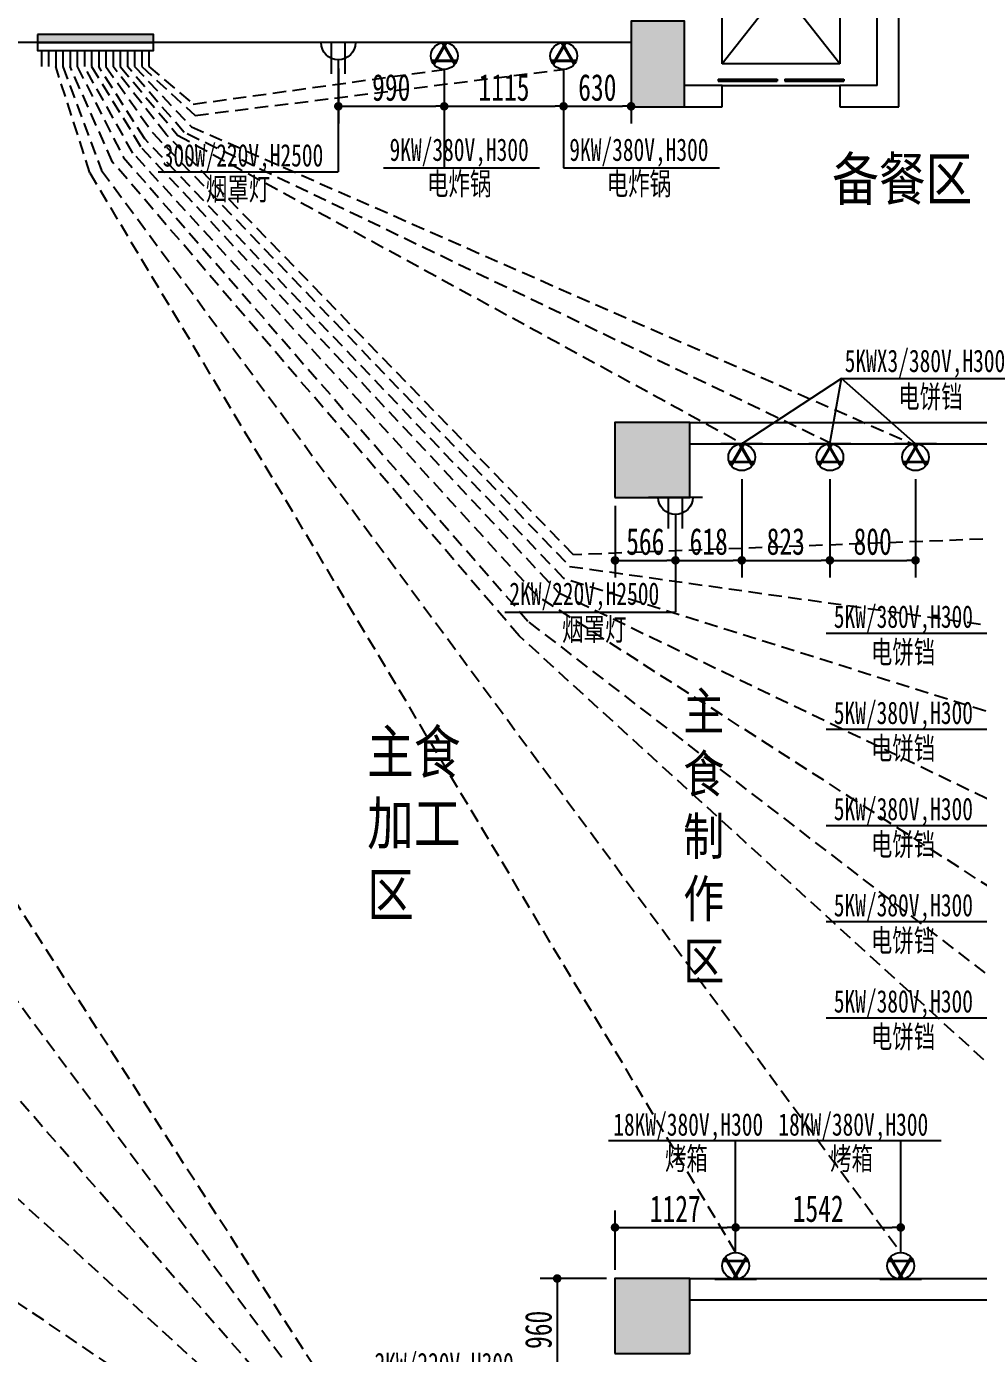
# Model space of a CAD drawing. Header units: inches. Extents: x -584 to 1446124, y -108140 to 99637.
# Drawn here: x 1122378 to 1131269, y 70149 to 82549 of the extents above; entities that cross this region are included whole.
import ezdxf

# ---------------------------------------------------------------- set-up
doc = ezdxf.new("R2010")
doc.units = ezdxf.units.IN
doc.header["$MEASUREMENT"] = 0
doc.linetypes.add('HIDDEN', pattern=[0.375, 0.25, -0.125])
for name, color, linetype in [('COLUMN', 6, 'Continuous'), ('EVTR', 2, 'Continuous'), ('ROOM_NAME', 7, 'Continuous'), ('WALL', 7, 'Continuous'), ('WINDOW', 3, 'Continuous'), ('供排水', 4, 'Continuous'), ('厨房设备', 7, 'Continuous'), ('电位', 1, 'Continuous')]:
    doc.layers.add(name, color=color, linetype=linetype)
doc.styles.get("Standard").update_dxf_attribs({"font": '', "width": 0.7, "height": 250})
doc.styles.add('STYLE4', font='', dxfattribs={"width": 0.7, "height": 180})
doc.styles.add('宋体', font='', dxfattribs={"width": 0.8})
doc.styles.get('Standard').set_extended_font_data('NSimSun')
doc.styles.get('STYLE4').set_extended_font_data('NSimSun')
doc.styles.get('宋体').set_extended_font_data('NSimSun')
doc.dimstyles.new('电路', dxfattribs={"dimscale": 80, "dimtxt": 2.5, "dimasz": 1, "dimexe": 2, "dimexo": 1, "dimtad": 1, "dimdec": 0, "dimtxsty": 'Standard', "dimblk": 'DOT', "dimcen": 1, "dimclrd": 6, "dimclre": 6, "dimclrt": 6, "dimadec": 0, "dimazin": 0, "dimtfac": 1, "dimtdec": 0, "dimtmove": 0, "dimatfit": 3, "dimfxl": 0, "dimarcsym": 0})

# ---------------------------------------------------------------- blocks, each defined once
blk = doc.blocks.new('_FZH')
at = {"layer": 'WALL'}
blk.add_lwpolyline([(-0.5, -0.5), (0.5, -0.5), (0.5, 0.5), (-0.5, 0.5)], close=True, dxfattribs=at)
blk.add_solid([(-0.5, -0.5), (0.5, -0.5), (-0.5, 0.5), (0.5, 0.5)], dxfattribs=at)
blk = doc.blocks.new('$DORLIB2D$00000127')
at = {"color": 0}
for points in [[(-0.533, 0.795), (-0.533, 0.69)], [(-0.033, 0.795), (-0.533, 0.795)], [(-0.033, 0.795), (-0.033, 0.69)], [(0.533, 0.795), (0.033, 0.795)], [(0.033, 0.795), (0.033, 0.69)], [(0.533, 0.795), (0.533, 0.69)], [(-0.033, 0.69), (-0.533, 0.69)], [(0.533, 0.69), (0.033, 0.69)], [(0.5, 0.5), (-0.5, 0.5)]]:
    blk.add_lwpolyline(points, dxfattribs=at)
blk = doc.blocks.new('A$C14B745F9')
at = {"layer": '电位'}
for p, q in [((0, 503), (0, 0)), ((1, 233), (257, 381)), ((3, 222), (266, 374)), ((215, 404), (215, 99)), ((226, 399), (226, 104)), ((257, 122), (1, 270)), ((266, 129), (3, 281))]:
    blk.add_line(p, q, dxfattribs=at)
blk.add_circle((161, 252), 161, dxfattribs=at)
blk = doc.blocks.new('A$C45DF5A34')
at = {"layer": '电位', "color": 4, "rotation": 90}
blk.add_blockref('A$C14B745F9', (503, 0), dxfattribs=at)
blk = doc.blocks.new('A$C719F3E81')
at = {"layer": '电位', "color": 4, "rotation": 180}
blk.add_blockref('A$C45DF5A34', (503, 323), dxfattribs=at)
blk = doc.blocks.new('A$C2F906CB9')
at = {"layer": '电位', "color": 1, "ltscale": 400}
blk.add_blockref('A$C719F3E81', (0, 0), dxfattribs=at)
blk = doc.blocks.new('A$C6BFE34A6')
at = {"layer": '电位', "xscale": 0.777089783281734, "yscale": 0.777089783281734, "zscale": 0.777089783281734}
blk.add_blockref('A$C2F906CB9', (0, 0), dxfattribs=at)
blk = doc.blocks.new('A$C67150746')
at = {"layer": '供排水', "color": 1, "rotation": 270}
blk.add_blockref('A$C6BFE34A6', (0, 391), dxfattribs=at)
blk = doc.blocks.new('A$C51460DDB')
at = {"layer": '电位', "linetype": 'ByBlock', "xscale": -1}
blk.add_blockref('A$C67150746', (251, 0), dxfattribs=at)
blk = doc.blocks.new('A$C75EF68A1')
at = {"layer": 'WALL', "color": 5, "rotation": 180}
blk.add_blockref('A$C51460DDB', (251, 391), dxfattribs=at)
blk = doc.blocks.new('A$C776A0E82')
at = {"layer": '电位', "color": 6}
blk.add_blockref('A$C75EF68A1', (0, 0), dxfattribs=at)
blk = doc.blocks.new('A$C12B31555')
at = {"layer": '电位', "color": 6, "rotation": 270}
blk.add_blockref('A$C776A0E82', (0, 251), dxfattribs=at)
blk = doc.blocks.new('A$C380528E4')
at = {"layer": '电位', "color": 6, "rotation": 180}
blk.add_blockref('A$C12B31555', (391, 251), dxfattribs=at)
blk = doc.blocks.new('A$C383973DD')
at = {"layer": '电位'}
for p, q in [((0, 0), (0, 503)), ((292, 316), (0, 316)), ((292, 187), (0, 187))]:
    blk.add_line(p, q, dxfattribs=at)
blk.add_arc((0, 252), 161, 270, 90, dxfattribs=at)
blk = doc.blocks.new('A$C7F97516A')
at = {"layer": '电位', "color": 4, "xscale": -1}
blk.add_blockref('A$C383973DD', (292, 0), dxfattribs=at)
blk = doc.blocks.new('A$C624B2101')
at = {"rotation": 180}
blk.add_blockref('A$C7F97516A', (292, 503), dxfattribs=at)
blk = doc.blocks.new('A$C76033D9E')
at = {"layer": '电位', "rotation": 180}
blk.add_blockref('A$C624B2101', (292, 503), dxfattribs=at)
blk = doc.blocks.new('A$C748C3124')
at = {"layer": '电位', "rotation": 90}
blk.add_blockref('A$C76033D9E', (503, 0), dxfattribs=at)
blk = doc.blocks.new('A$C42B0259F')
at = {"layer": '电位', "ltscale": 5, "xscale": -1, "rotation": 180}
blk.add_blockref('A$C748C3124', (0, 292), dxfattribs=at)
blk = doc.blocks.new('A$C46FF7360')
at = {"layer": '供排水', "color": 1, "rotation": 270}
blk.add_blockref('A$C42B0259F', (0, 503), dxfattribs=at)
blk = doc.blocks.new('A$C2916719F')
at = {"layer": '电位', "linetype": 'ByBlock', "rotation": 180}
blk.add_blockref('A$C46FF7360', (292, 503), dxfattribs=at)
blk = doc.blocks.new('A$C03132E9D')
at = {"layer": '电位', "linetype": 'ByBlock', "rotation": 270}
blk.add_blockref('A$C2916719F', (0, 292), dxfattribs=at)
blk = doc.blocks.new('A$C6B0667CD')
at = {"layer": '电位', "rotation": 89.99999999999999}
blk.add_blockref('A$C03132E9D', (292, 0), dxfattribs=at)
blk = doc.blocks.new('A$C1DA46B52')
at = {"layer": '电位', "xscale": -1, "rotation": 180}
blk.add_blockref('A$C6B0667CD', (0, 503), dxfattribs=at)
blk = doc.blocks.new('A$C30686D04')
at = {"layer": 'WALL', "color": 5, "rotation": 90}
blk.add_blockref('A$C1DA46B52', (503, 0), dxfattribs=at)
blk = doc.blocks.new('A$C10C2449B')
at = {"layer": 'WALL', "color": 5, "rotation": 90}
blk.add_blockref('A$C30686D04', (292, 0), dxfattribs=at)
blk = doc.blocks.new('A$C50093F6F')
at = {"layer": '电位', "rotation": 270}
blk.add_blockref('A$C10C2449B', (0, 292), dxfattribs=at)
blk = doc.blocks.new('A$C5F826928')
at = {"layer": '电位', "rotation": 270}
blk.add_blockref('A$C50093F6F', (0, 503), dxfattribs=at)
blk = doc.blocks.new('_DOT')
at = {"color": 0, "linetype": 'ByBlock'}
blk.add_line((-0.5, 0), (-1, 0), dxfattribs=at)
at = {"color": 0, "linetype": 'ByBlock', "const_width": 0.5}
blk.add_lwpolyline([(-0.25, 0, 1), (0.25, 0, 1)], format="xyb", close=True, dxfattribs=at)
blk = doc.blocks.new('*D338')
at = {"layer": 'Defpoints', "color": 0, "transparency": 16777216}
for p in [(1127874, 70849), (1127334, 69889), (1127590, 69889)]:
    blk.add_point(p, dxfattribs=at)
at = {"layer": '电位', "color": 6, "lineweight": -2, "transparency": 16777216}
for p, q in [((1127794, 70849), (1127174, 70849)), ((1127334, 70769), (1127334, 69969)), ((1127510, 69889), (1127174, 69889))]:
    blk.add_line(p, q, dxfattribs=at)
at = {"layer": '电位', "color": 6, "lineweight": -2, "transparency": 16777216, "xscale": 80, "yscale": 80, "zscale": 80}
for p, rotation in [((1127334, 70849), 90), ((1127334, 69889), 270)]:
    blk.add_blockref('_DOT', p, dxfattribs=dict(at, rotation=rotation))
at = {"layer": '电位', "color": 6, "transparency": 16777216, "insert": (1127159, 70369), "char_height": 250, "attachment_point": 5, "rotation": 90}
blk.add_mtext('960', dxfattribs=at)
blk = doc.blocks.new('*D355')
at = {"layer": 'Defpoints', "color": 0, "transparency": 16777216}
for p in [(1129001, 71326), (1129001, 71094), (1127874, 70849)]:
    blk.add_point(p, dxfattribs=at)
at = {"layer": '电位', "color": 6, "lineweight": -2, "transparency": 16777216}
for p, q in [((1127874, 70929), (1127874, 71486)), ((1129001, 71174), (1129001, 71486)), ((1127954, 71326), (1128921, 71326))]:
    blk.add_line(p, q, dxfattribs=at)
at = {"layer": '电位', "color": 6, "lineweight": -2, "transparency": 16777216, "xscale": 80, "yscale": 80, "zscale": 80, "rotation": 180}
blk.add_blockref('_DOT', (1127874, 71326), dxfattribs=at)
at = {"layer": '电位', "color": 6, "lineweight": -2, "transparency": 16777216, "xscale": 80, "yscale": 80, "zscale": 80}
blk.add_blockref('_DOT', (1129001, 71326), dxfattribs=at)
at = {"layer": '电位', "color": 6, "transparency": 16777216, "insert": (1128437, 71501), "char_height": 250, "attachment_point": 5}
blk.add_mtext('1127', dxfattribs=at)
blk = doc.blocks.new('*D356')
at = {"layer": 'Defpoints', "color": 0, "transparency": 16777216}
for p in [(1130543, 71326), (1129001, 71094), (1130543, 71094)]:
    blk.add_point(p, dxfattribs=at)
at = {"layer": '电位', "color": 6, "lineweight": -2, "transparency": 16777216}
for p, q in [((1129001, 71174), (1129001, 71486)), ((1130543, 71174), (1130543, 71486)), ((1129081, 71326), (1130463, 71326))]:
    blk.add_line(p, q, dxfattribs=at)
at = {"layer": '电位', "color": 6, "lineweight": -2, "transparency": 16777216, "xscale": 80, "yscale": 80, "zscale": 80, "rotation": 180}
blk.add_blockref('_DOT', (1129001, 71326), dxfattribs=at)
at = {"layer": '电位', "color": 6, "lineweight": -2, "transparency": 16777216, "xscale": 80, "yscale": 80, "zscale": 80}
blk.add_blockref('_DOT', (1130543, 71326), dxfattribs=at)
at = {"layer": '电位', "color": 6, "transparency": 16777216, "insert": (1129772, 71501), "char_height": 250, "attachment_point": 5}
blk.add_mtext('1542', dxfattribs=at)
blk = doc.blocks.new('*D771')
at = {"layer": 'Defpoints', "color": 0, "transparency": 16777216}
for p in [(1127874, 78149), (1128439, 77987), (1128439, 77560)]:
    blk.add_point(p, dxfattribs=at)
at = {"layer": '电位', "color": 6, "lineweight": -2, "transparency": 16777216}
for p, q in [((1127874, 78069), (1127874, 77400)), ((1128439, 77907), (1128439, 77400)), ((1127954, 77560), (1128359, 77560))]:
    blk.add_line(p, q, dxfattribs=at)
at = {"layer": '电位', "color": 6, "lineweight": -2, "transparency": 16777216, "xscale": 80, "yscale": 80, "zscale": 80, "rotation": 180}
blk.add_blockref('_DOT', (1127874, 77560), dxfattribs=at)
at = {"layer": '电位', "color": 6, "lineweight": -2, "transparency": 16777216, "xscale": 80, "yscale": 80, "zscale": 80}
blk.add_blockref('_DOT', (1128439, 77560), dxfattribs=at)
at = {"layer": '电位', "color": 6, "transparency": 16777216, "insert": (1128157, 77735), "char_height": 250, "attachment_point": 5}
blk.add_mtext('566', dxfattribs=at)
blk = doc.blocks.new('*D772')
at = {"layer": 'Defpoints', "color": 0, "transparency": 16777216}
for p in [(1129058, 78398), (1128439, 77987), (1129058, 77560)]:
    blk.add_point(p, dxfattribs=at)
at = {"layer": '电位', "color": 6, "lineweight": -2, "transparency": 16777216}
for p, q in [((1129058, 78318), (1129058, 77400)), ((1128439, 77907), (1128439, 77400)), ((1128519, 77560), (1128978, 77560))]:
    blk.add_line(p, q, dxfattribs=at)
at = {"layer": '电位', "color": 6, "lineweight": -2, "transparency": 16777216, "xscale": 80, "yscale": 80, "zscale": 80, "rotation": 180}
blk.add_blockref('_DOT', (1128439, 77560), dxfattribs=at)
at = {"layer": '电位', "color": 6, "lineweight": -2, "transparency": 16777216, "xscale": 80, "yscale": 80, "zscale": 80}
blk.add_blockref('_DOT', (1129058, 77560), dxfattribs=at)
at = {"layer": '电位', "color": 6, "transparency": 16777216, "insert": (1128749, 77735), "char_height": 250, "attachment_point": 5}
blk.add_mtext('618', dxfattribs=at)
blk = doc.blocks.new('*D773')
at = {"layer": 'Defpoints', "color": 0, "transparency": 16777216}
for p in [(1129058, 78398), (1129881, 78398), (1129881, 77560)]:
    blk.add_point(p, dxfattribs=at)
at = {"layer": '电位', "color": 6, "lineweight": -2, "transparency": 16777216}
for p, q in [((1129058, 78318), (1129058, 77400)), ((1129881, 78318), (1129881, 77400)), ((1129138, 77560), (1129801, 77560))]:
    blk.add_line(p, q, dxfattribs=at)
at = {"layer": '电位', "color": 6, "lineweight": -2, "transparency": 16777216, "xscale": 80, "yscale": 80, "zscale": 80, "rotation": 180}
blk.add_blockref('_DOT', (1129058, 77560), dxfattribs=at)
at = {"layer": '电位', "color": 6, "lineweight": -2, "transparency": 16777216, "xscale": 80, "yscale": 80, "zscale": 80}
blk.add_blockref('_DOT', (1129881, 77560), dxfattribs=at)
at = {"layer": '电位', "color": 6, "transparency": 16777216, "insert": (1129469, 77735), "char_height": 250, "attachment_point": 5}
blk.add_mtext('823', dxfattribs=at)
blk = doc.blocks.new('*D774')
at = {"layer": 'Defpoints', "color": 0, "transparency": 16777216}
for p in [(1129881, 78398), (1130681, 78398), (1130681, 77560)]:
    blk.add_point(p, dxfattribs=at)
at = {"layer": '电位', "color": 6, "lineweight": -2, "transparency": 16777216}
for p, q in [((1129881, 78318), (1129881, 77400)), ((1130681, 78318), (1130681, 77400)), ((1129961, 77560), (1130601, 77560))]:
    blk.add_line(p, q, dxfattribs=at)
at = {"layer": '电位', "color": 6, "lineweight": -2, "transparency": 16777216, "xscale": 80, "yscale": 80, "zscale": 80, "rotation": 180}
blk.add_blockref('_DOT', (1129881, 77560), dxfattribs=at)
at = {"layer": '电位', "color": 6, "lineweight": -2, "transparency": 16777216, "xscale": 80, "yscale": 80, "zscale": 80}
blk.add_blockref('_DOT', (1130681, 77560), dxfattribs=at)
at = {"layer": '电位', "color": 6, "transparency": 16777216, "insert": (1130281, 77735), "char_height": 250, "attachment_point": 5}
blk.add_mtext('800', dxfattribs=at)
blk = doc.blocks.new('*D777')
at = {"layer": 'Defpoints', "color": 0, "transparency": 16777216}
for p in [(1125290, 82237), (1126279, 82148), (1126279, 81803)]:
    blk.add_point(p, dxfattribs=at)
at = {"layer": '电位', "color": 6, "lineweight": -2, "transparency": 16777216}
for p, q in [((1125290, 82157), (1125290, 81643)), ((1126279, 82068), (1126279, 81643)), ((1125370, 81803), (1126199, 81803))]:
    blk.add_line(p, q, dxfattribs=at)
at = {"layer": '电位', "color": 6, "lineweight": -2, "transparency": 16777216, "xscale": 80, "yscale": 80, "zscale": 80, "rotation": 180}
blk.add_blockref('_DOT', (1125290, 81803), dxfattribs=at)
at = {"layer": '电位', "color": 6, "lineweight": -2, "transparency": 16777216, "xscale": 80, "yscale": 80, "zscale": 80}
blk.add_blockref('_DOT', (1126279, 81803), dxfattribs=at)
at = {"layer": '电位', "color": 6, "transparency": 16777216, "insert": (1125784, 81978), "char_height": 250, "attachment_point": 5}
blk.add_mtext('990', dxfattribs=at)
blk = doc.blocks.new('*D778')
at = {"layer": 'Defpoints', "color": 0, "transparency": 16777216}
for p in [(1126279, 82148), (1127394, 82148), (1127394, 81803)]:
    blk.add_point(p, dxfattribs=at)
at = {"layer": '电位', "color": 6, "lineweight": -2, "transparency": 16777216}
for p, q in [((1126279, 82068), (1126279, 81643)), ((1127394, 82068), (1127394, 81643)), ((1126359, 81803), (1127314, 81803))]:
    blk.add_line(p, q, dxfattribs=at)
at = {"layer": '电位', "color": 6, "lineweight": -2, "transparency": 16777216, "xscale": 80, "yscale": 80, "zscale": 80, "rotation": 180}
blk.add_blockref('_DOT', (1126279, 81803), dxfattribs=at)
at = {"layer": '电位', "color": 6, "lineweight": -2, "transparency": 16777216, "xscale": 80, "yscale": 80, "zscale": 80}
blk.add_blockref('_DOT', (1127394, 81803), dxfattribs=at)
at = {"layer": '电位', "color": 6, "transparency": 16777216, "insert": (1126837, 81978), "char_height": 250, "attachment_point": 5}
blk.add_mtext('1115', dxfattribs=at)
blk = doc.blocks.new('*D779')
at = {"layer": 'Defpoints', "color": 0, "transparency": 16777216}
for p in [(1127394, 82148), (1128024, 82060), (1128024, 81803)]:
    blk.add_point(p, dxfattribs=at)
at = {"layer": '电位', "color": 6, "lineweight": -2, "transparency": 16777216}
for p, q in [((1127394, 82068), (1127394, 81643)), ((1128024, 81980), (1128024, 81643)), ((1127474, 81803), (1127944, 81803))]:
    blk.add_line(p, q, dxfattribs=at)
at = {"layer": '电位', "color": 6, "lineweight": -2, "transparency": 16777216, "xscale": 80, "yscale": 80, "zscale": 80, "rotation": 180}
blk.add_blockref('_DOT', (1127394, 81803), dxfattribs=at)
at = {"layer": '电位', "color": 6, "lineweight": -2, "transparency": 16777216, "xscale": 80, "yscale": 80, "zscale": 80}
blk.add_blockref('_DOT', (1128024, 81803), dxfattribs=at)
at = {"layer": '电位', "color": 6, "transparency": 16777216, "insert": (1127709, 81978), "char_height": 250, "attachment_point": 5}
blk.add_mtext('630', dxfattribs=at)

msp = doc.modelspace()

# ---------------------------------------------------------------- hatches: boundary and pattern name
at = {"layer": '电位'}
msp.add_hatch(color=1, dxfattribs=at).paths.add_polyline_path([(1123563.5, 82472.9), (1122478.8, 82472.9), (1122478.8, 82398.6), (1123563.5, 82398.6)])

# ---------------------------------------------------------------- linework, layer by layer
at = {"layer": 'EVTR'}
for p, q in [((1128873.9, 82198.6), (1128873.9, 83598.6)), ((1129973.9, 83598.6), (1128873.9, 82198.6)), ((1129973.9, 82198.6), (1128873.9, 83598.6)), ((1129973.9, 83598.6), (1129973.9, 82198.6)), ((1129973.9, 82198.6), (1128873.9, 82198.6))]:
    msp.add_line(p, q, dxfattribs=at)
at = {"layer": 'WALL'}
for p, q in [((1130323.9, 81998.6), (1130323.9, 82898.6)), ((1130523.9, 81798.6), (1130523.9, 82798.6)), ((1128023.9, 82398.6), (1120373.9, 82398.6)), ((1128873.9, 81998.6), (1128523.9, 81998.6)), ((1128873.9, 81798.6), (1128873.9, 81998.6)), ((1130323.9, 81998.6), (1129973.9, 81998.6)), ((1129973.9, 81998.6), (1129973.9, 81798.6)), ((1128523.9, 81798.6), (1128873.9, 81798.6)), ((1129973.9, 81798.6), (1130523.9, 81798.6)), ((1128573.9, 78848.6), (1132123.9, 78848.6)), ((1128573.9, 78648.6), (1132123.9, 78648.6)), ((1128573.9, 70848.6), (1132123.9, 70848.6)), ((1128573.9, 70648.6), (1132123.9, 70648.6))]:
    msp.add_line(p, q, dxfattribs=at)
at = {"layer": '电位'}
for p, q in [((1122478.8, 82398.6), (1123563.5, 82398.6)), ((1122516.6, 82324.2), (1122516.6, 82174.2)), ((1122583.5, 82324.2), (1122583.5, 82174.2)), ((1122650.4, 82324.2), (1122650.4, 82174.2)), ((1122717.2, 82324.2), (1122717.2, 82174.2)), ((1122784.1, 82324.2), (1122784.1, 82174.2)), ((1122851, 82324.2), (1122851, 82174.2)), ((1122917.9, 82324.2), (1122917.9, 82174.2)), ((1122984.8, 82324.2), (1122984.8, 82174.2)), ((1123051.7, 82324.2), (1123051.7, 82174.2)), ((1123118.5, 82324.2), (1123118.5, 82174.2)), ((1123185.4, 82324.2), (1123185.4, 82174.2)), ((1123252.3, 82324.2), (1123252.3, 82174.2)), ((1123319.2, 82324.2), (1123319.2, 82174.2)), ((1123386.1, 82324.2), (1123386.1, 82174.2)), ((1123452.9, 82324.2), (1123452.9, 82174.2)), ((1123519.8, 82324.2), (1123519.8, 82174.2))]:
    msp.add_line(p, q, dxfattribs=at)
at = {"layer": '电位', "color": 4}
for p, q in [((1125289.6, 82237.2), (1125289.6, 81190.8)), ((1126279.2, 82147.8), (1126279.2, 81229.5)), ((1127394.3, 82147.8), (1127394.3, 81229.5)), ((1125710.4, 81229.5), (1127169.8, 81229.5)), ((1127394.3, 81229.5), (1128848.9, 81229.5)), ((1123606.1, 81190.5), (1125289.6, 81190.8)), ((1129988.2, 79258.1), (1129057.8, 78648.6)), ((1129880.9, 78648.6), (1129988.2, 79258.1)), ((1129988.2, 79258.1), (1131588.5, 79258.1)), ((1130680.7, 78648.6), (1129988.2, 79258.1)), ((1128439.5, 77987.2), (1128439.6, 77075.8)), ((1126843.9, 77075.5), (1128439.6, 77075.8)), ((1129846, 76881.2), (1131873.1, 76881.2)), ((1129846, 75982.5), (1131873.1, 75982.5)), ((1129846, 75083.8), (1131873.1, 75083.8)), ((1129846, 74185.2), (1131873.1, 74185.2)), ((1129846, 73286.5), (1131873.1, 73286.5)), ((1127814.8, 72137.6), (1129377.5, 72137.4)), ((1129000.9, 71093.8), (1129001, 72137.4)), ((1129356.7, 72137.6), (1130919.5, 72137.4)), ((1130542.8, 71093.8), (1130542.9, 72137.4))]:
    msp.add_line(p, q, dxfattribs=at)
at = {"layer": '电位', "linetype": 'HIDDEN', "ltscale": 500}
for p, q in [((1122969.8, 81180.9), (1122650.4, 82174.2)), ((1122717.2, 82174.2), (1123078.9, 81203.1)), ((1123181.7, 81280.9), (1122784.1, 82174.2)), ((1122851, 82174.2), (1123281.8, 81326.3)), ((1123370, 81365.5), (1122917.9, 82174.2)), ((1122984.8, 82174.2), (1123453.4, 81412.8)), ((1123481.3, 81498.3), (1123051.7, 82174.2)), ((1123118.5, 82174.2), (1123555.8, 81555.8)), ((1123685, 81536.4), (1123185.4, 82174.2)), ((1123252.3, 82174.2), (1123789, 81533.8)), ((1123849.6, 81558.9), (1123319.2, 82174.2)), ((1123386.1, 82174.2), (1123916.8, 81611.8)), ((1123452.9, 82174.2), (1123952.9, 81717.7)), ((1123519.8, 82174.2), (1123934.5, 81823.3)), ((1123934.5, 81823.3), (1126279.2, 82147.8)), ((1123952.9, 81717.7), (1127394.3, 82147.8)), ((1123916.8, 81611.8), (1130657.7, 78646.4)), ((1127397.5, 77389.6), (1123481.3, 81498.3)), ((1123555.8, 81555.8), (1127450.5, 77503.7)), ((1127485.7, 77611.9), (1123685, 81536.4)), ((1123789, 81533.8), (1129071.9, 78647.8)), ((1129903.9, 78646.4), (1123849.6, 81558.9)), ((1127150.4, 77224.9), (1123370, 81365.5)), ((1123453.4, 81412.8), (1127349, 77256.9)), ((1126978.6, 76854.4), (1123181.7, 81280.9)), ((1123281.8, 81326.3), (1127069.7, 76982.3)), ((1129000.9, 71093.8), (1122969.8, 81180.9)), ((1123078.9, 81203.1), (1130542.8, 71093.8)), ((1131873.1, 77779.9), (1127485.7, 77611.9)), ((1127450.5, 77503.7), (1131873.1, 76881.2)), ((1125871.8, 68769.4), (1120324.6, 77404.3)), ((1131873.1, 75982.5), (1127397.5, 77389.6)), ((1127349, 77256.9), (1131873.1, 75083.8)), ((1131873.1, 74185.2), (1127150.4, 77224.9)), ((1127069.7, 76982.3), (1131873.1, 73286.5)), ((1131873.1, 72387.8), (1126978.6, 76854.4)), ((1120330.4, 76087.7), (1125812.8, 68696)), ((1125735.1, 68597.1), (1120330.6, 74780.2)), ((1120324.6, 73396.2), (1125661, 68516.6)), ((1125643.5, 68357.3), (1120324.6, 71955.2))]:
    msp.add_line(p, q, dxfattribs=at)
at = {"layer": '电位'}
msp.add_lwpolyline([(1122478.8, 82472.9), (1122478.8, 82324.2), (1123563.5, 82324.2), (1123563.5, 82472.9)], close=True, dxfattribs=at)

# ---------------------------------------------------------------- block references
at = {"layer": 'COLUMN'}
for p, xscale, yscale, zscale in [((1128273.9, 82198.6), 500.0000000037253, 800.0000000286382, 800.0000000286382), ((1128223.9, 78498.6), 700, 700, 700), ((1128223.9, 70498.6), 700, 700, 700)]:
    msp.add_blockref('_FZH', p, dxfattribs=dict(at, xscale=xscale, yscale=yscale, zscale=zscale))
at = {"layer": 'WINDOW', "xscale": 1100, "yscale": -200, "zscale": 1100, "rotation": 180}
msp.add_blockref('$DORLIB2D$00000127', (1129423.9, 81898.6), dxfattribs=at)
at = {"layer": '电位', "rotation": 90}
for p in [(1125541.1, 82106.8), (1128691, 77856.8)]:
    msp.add_blockref('A$C5F826928', p, dxfattribs=at)
at = {"layer": '电位', "color": 6, "xscale": -1}
for p in [(1126474.7, 82147.8), (1127589.8, 82147.8), (1129253.2, 78397.8), (1130076.4, 78397.8), (1130876.2, 78397.8)]:
    msp.add_blockref('A$C380528E4', p, dxfattribs=at)
at = {"layer": '电位', "color": 6, "xscale": -1, "rotation": 180}
for p in [(1128805.4, 71093.8), (1130347.3, 71093.8)]:
    msp.add_blockref('A$C380528E4', p, dxfattribs=at)

# ---------------------------------------------------------------- texts
at = {"layer": 'ROOM_NAME', "style": '宋体', "width": 0.8}
msp.add_text('备餐区', height=400, dxfattribs=at).set_placement((1129901.9, 80924.1))
at = {"layer": 'ROOM_NAME', "insert": (1128511.9, 76323.8), "char_height": 350, "width": 500.844, "attachment_point": 1, "style": '宋体'}
msp.add_mtext('主食制作区', dxfattribs=at)
at = {"layer": '厨房设备', "style": '宋体', "width": 0.8}
for s, p in [('主食', (1125558.3, 75569.7)), ('加工', (1125558.3, 74903)), ('区', (1125558.3, 74236.3))]:
    msp.add_text(s, height=400, dxfattribs=at).set_placement(p)
at = {"layer": '电位', "color": 4, "style": 'STYLE4', "width": 0.7}
for s, rotation, p in [('9KW/380V,H300', 359.98979, (1125768.2, 81293.1)), ('9KW/380V,H300', 359.98979, (1127447.2, 81293.1)), ('300W/220V,H2500', 0.01021, (1123649.2, 81240.5)), ('烟罩灯', 0.01021, (1124051.9, 80925.5)), ('电炸锅', 359.98979, (1126117.5, 80974.9)), ('电炸锅', 359.98979, (1127796.5, 80974.9)), ('5KWX3/380V,H300', 0.01021, (1130019.3, 79319.7)), ('电饼铛', 0.01021, (1130519.1, 78985)), ('2KW/220V,H2500', 0.01021, (1126887, 77144)), ('5KW/380V,H300', 0.01021, (1129917.7, 76929.3)), ('烟罩灯', 0.01021, (1127379.7, 76810.6)), ('电饼铛', 0.01021, (1130263.4, 76597.8)), ('5KW/380V,H300', 0.01021, (1129917.7, 76030.6)), ('电饼铛', 0.01021, (1130263.4, 75699.2)), ('5KW/380V,H300', 0.01021, (1129917.7, 75131.9)), ('电饼铛', 0.01021, (1130263.4, 74800.5)), ('5KW/380V,H300', 0.01021, (1129917.7, 74233.2)), ('电饼铛', 0.01021, (1130263.4, 73901.8)), ('5KW/380V,H300', 0.01021, (1129917.7, 73334.6)), ('电饼铛', 0.01021, (1130263.4, 73003.1)), ('18KW/380V,H300', 0.01021, (1127857.9, 72183.8)), ('18KW/380V,H300', 0.01021, (1129399.9, 72183.8)), ('烤箱', 0.01021, (1128340.9, 71865.2)), ('烤箱', 0.01021, (1129882.9, 71865.2)), ('2KW/220V,H300', 359.98979, (1125627.8, 69945.5))]:
    msp.add_text(s, height=210, rotation=rotation, dxfattribs=at).set_placement(p)

# ---------------------------------------------------------------- dimensions: what is measured, and where the dimension line sits
at = {"layer": '电位', "color": 1}
for base, p1, p2, picture, middle in [((1126279.2, 81802.7), (1125289.6, 82237.2), (1126279.2, 82147.8), '*D777', (1125784.4, 81977.7)), ((1128439.5, 77559.9), (1127873.9, 78148.6), (1128439.5, 77987.2), '*D771', (1128156.7, 77734.9))]:
    dim = msp.add_linear_dim(base=base, p1=p1, p2=p2, dimstyle='电路', dxfattribs=at)
    dim.commit()
    dim.dimension.update_dxf_attribs({"geometry": picture, "text_midpoint": middle})
for base, p1, p2, override, picture, middle in [((1127394.3, 81802.7), (1126279.2, 82147.8), (1127394.3, 82147.8), {"dimtmove": 1}, '*D778', (1126836.8, 81977.7)), ((1128023.9, 81802.7), (1127394.3, 82147.8), (1128023.9, 82059.8), {"dimtmove": 1}, '*D779', (1127709.1, 81977.7)), ((1129057.8, 77559.9), (1128439.5, 77987.2), (1129057.8, 78397.8), {"dimtmove": 1}, '*D772', (1128748.6, 77734.9)), ((1129880.9, 77559.9), (1129057.8, 78397.8), (1129880.9, 78397.8), {"dimtmove": 1}, '*D773', (1129469.3, 77734.9)), ((1130680.7, 77559.9), (1129880.9, 78397.8), (1130680.7, 78397.8), {"dimtmove": 1}, '*D774', (1130280.8, 77734.9)), ((1129000.9, 71326.2), (1127873.9, 70848.6), (1129000.9, 71093.8), {"dimfxl": 6, "dimfxlon": 1}, '*D355', (1128437.4, 71501.2)), ((1130542.8, 71326.2), (1129000.9, 71093.8), (1130542.8, 71093.8), {"dimtmove": 1, "dimfxl": 6, "dimfxlon": 1}, '*D356', (1129771.8, 71501.2))]:
    dim = msp.add_linear_dim(base=base, p1=p1, p2=p2, dimstyle='电路', override=override, dxfattribs=at)
    dim.commit()
    dim.dimension.update_dxf_attribs({"geometry": picture, "text_midpoint": middle})
dim = msp.add_linear_dim(base=(1127333.9, 69888.8), p1=(1127873.9, 70848.6), p2=(1127589.9, 69888.8), angle=90, dimstyle='电路', override={"dimfxl": 6, "dimfxlon": 1}, dxfattribs=at)
dim.commit()
dim.dimension.update_dxf_attribs({"geometry": '*D338', "text_midpoint": (1127158.9, 70368.7)})

doc.saveas('drawing.dxf')
